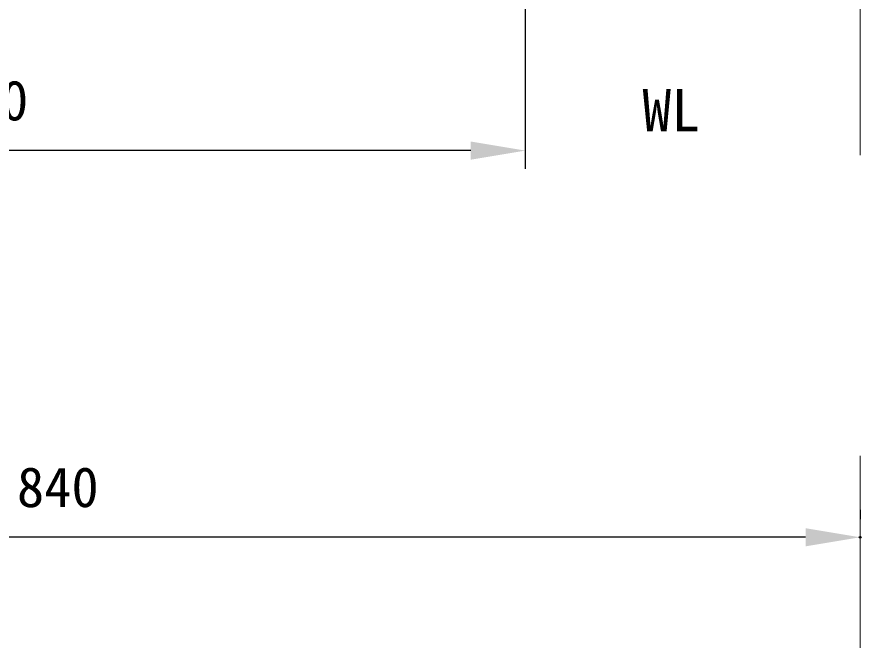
# Model space of a CAD drawing. Units: millimetres, scale not verified. Extents: x -203 to 203, y -143 to 208.
# Drawn here: x 59.69 to 106, y 29.35 to 63.6 of the extents above; entities that cross this region are included whole.
import ezdxf
from ezdxf.enums import TextEntityAlignment as Align

# ---------------------------------------------------------------- set-up
doc = ezdxf.new("R2010")
doc.units = ezdxf.units.MM
doc.header["$LTSCALE"] = 0.5
doc.header["$PDMODE"] = 32
doc.header["$PDSIZE"] = 0.1
doc.layers.add('0-1_DIMENSION_LINES$02_DIMENSI', color=1, linetype='Continuous', lineweight=25)
doc.layers.add('0-5_DIMENSION_LINES$03_LINES', color=7, linetype='Continuous', lineweight=18)
doc.layers.add('0-4_DEFPOINTS', color=7, linetype='Continuous')
doc.styles.add('ＭＳ ゴシック', font='')
doc.styles.get('ＭＳ ゴシック').set_extended_font_data('MS Gothic')

# ---------------------------------------------------------------- blocks, each defined once
blk = doc.blocks.new('D17')
at = {"layer": '0-1_DIMENSION_LINES$02_DIMENSI', "color": 7}
for p, q in [((3855.223, 2144), (3855.223, 2090.5)), ((3849.223, 2092.5), (3751.222, 2092.5))]:
    blk.add_line(p, q, dxfattribs=at)
blk.add_solid([(3849.223, 2091.5), (3849.223, 2093.5), (3855.223, 2092.5)], dxfattribs=at)
at = {"layer": '0-1_DIMENSION_LINES$02_DIMENSI', "color": 7, "style": 'ＭＳ ゴシック'}
blk.add_text('550', height=4.399, dxfattribs=at).set_placement((3791.651, 2094.5), align=Align.BOTTOM_LEFT)
blk = doc.blocks.new('D29')
at = {"layer": '0-1_DIMENSION_LINES$02_DIMENSI', "color": 7}
for p, q in [((3892, 2053), (3892, 2052)), ((3886, 2050), (3729.914, 2050))]:
    blk.add_line(p, q, dxfattribs=at)
blk.add_solid([(3886, 2049), (3886, 2051), (3892, 2050)], dxfattribs=at)
at = {"layer": '0-4_DEFPOINTS'}
blk.add_point((3892, 2050), dxfattribs=at)
at = {"layer": '0-1_DIMENSION_LINES$02_DIMENSI', "color": 7, "style": 'ＭＳ ゴシック'}
blk.add_text('840', height=4.399, dxfattribs=at).set_placement((3799.386, 2052), align=Align.BOTTOM_LEFT)

msp = doc.modelspace()

# ---------------------------------------------------------------- linework, layer by layer
at = {"layer": '0-5_DIMENSION_LINES$03_LINES'}
for p, q in [((106, 56), (106, 131)), ((106, -99), (106, 39.4797))]:
    msp.add_line(p, q, dxfattribs=at)

# ---------------------------------------------------------------- block references
at = {"layer": '0-1_DIMENSION_LINES$02_DIMENSI', "xscale": 0.5, "yscale": 0.5}
for name in ['D17', 'D29']:
    msp.add_blockref(name, (-1840, -990), dxfattribs=at)

# ---------------------------------------------------------------- texts
at = {"layer": '0-1_DIMENSION_LINES$02_DIMENSI', "color": 7, "style": 'ＭＳ ゴシック'}
msp.add_text('WL', height=2.328, dxfattribs=at).set_placement((94.0416, 56.6178), align=Align.BOTTOM_LEFT)

doc.saveas('drawing.dxf')
